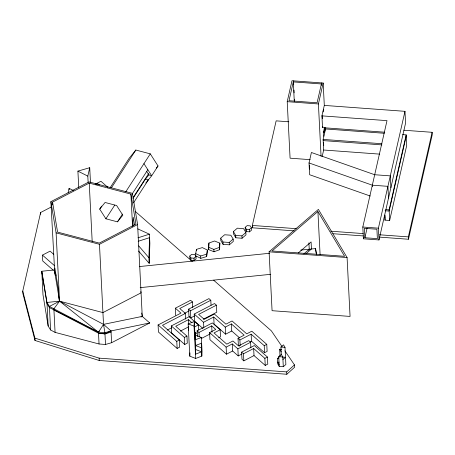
<?xml version="1.0" encoding="UTF-8"?>
<svg xmlns="http://www.w3.org/2000/svg" width="455" height="455" viewBox="0 0 455 455"><rect width="100%" height="100%" fill="white"/><g stroke="black" fill="none" stroke-linecap="round" stroke-linejoin="round"><path stroke-width="0.68" d="M138.547 251.018L149.183 263.36L148.893 257.712L149.581 237.658L138.166 241.292M149.183 263.36L149.866 243.311L149.405 234.177L137.797 228.882M188.484 330.222L188.586 328.237M201.355 337.479L195.218 339.817L195.468 335.187L201.355 337.479L202.06 351.488L201.815 356.117L195.684 358.46L189.798 356.174L189.974 352.864M195.684 358.46L194.046 326.15L194.291 321.52L188.16 323.863L189.798 356.174M195.076 336.967L195.32 332.338L195.536 336.592M195.713 349.542L195.468 354.172L201.599 351.834L195.713 349.542L194.291 321.52M201.394 347.802L201.639 343.178L195.508 345.516L201.394 347.802L201.815 356.117M208.583 247.264L208.93 243.055L214.561 240.996L219.845 243.146L219.617 249.71L213.987 251.769L208.703 249.619L208.583 247.264L213.867 249.414L219.498 247.355L219.845 243.146M208.703 249.619L208.93 243.055M195.673 253.566L196.492 249.374L202.327 247.6L207.332 250.017L207.452 252.371L206.627 256.563L200.797 258.338L195.792 255.92L195.673 253.566L200.678 255.983L206.507 254.208L207.332 250.017M284.91 350.816L294.47 364.904L294.59 367.259L286.815 374.255L99.235 360.491L35.007 340.471L22.869 293.464L22.75 291.109L40.626 212.513L51.301 206.98M68.102 192.897L69.132 188.37L73.465 190.56M88.133 182.455L87.815 176.119L89.726 167.707L77.907 171.114L78.755 187.807M294.118 230.856L252.468 227.801L252.349 225.447L276.139 120.854L288.845 121.786M252.468 227.801L252.787 226.419M310.185 159.66L290.08 158.186L287.213 101.664L291.974 80.745L323.169 83.037L324.301 105.406L321.924 115.866L322.521 127.645L384.765 132.212M321.611 82.924L317.089 102.796L289.01 100.731L293.532 80.859L293.708 84.391M321.059 156.236L318.415 103.956L323.169 83.037M370.251 196.031L309.622 174.726L309.025 162.953L311.408 152.493L374.698 174.731L390.299 175.875L390.89 187.653M323.141 111.964L323.75 109.274M322.521 127.645L322.817 126.336M322.168 156.554L323.653 150.013L323.118 139.418L325.496 128.958L384.23 133.269M324.301 105.406L404.978 111.327L405.57 123.1L378.998 239.944L363.403 238.801L362.806 227.028L387 120.643L321.924 115.866M363.403 238.801L363.71 237.43M364.899 237.737L364.421 228.319L376.905 229.235L377.383 238.653L364.899 237.737L367.083 228.137M378.998 239.944L378.401 228.171L404.978 111.327M402.629 134.617L406.167 134.879L406.707 145.475L389.645 220.482L384.97 220.14L385.203 219.094M389.645 220.482L389.11 209.886L406.167 134.879M406.23 136.056L389.173 211.063L385.101 210.762M379.521 237.123L408.465 239.25L408.345 236.89L432.131 132.303L403.898 130.232M408.465 239.25L432.25 134.657L432.131 132.303M110.042 187.869L129.123 158.334L135.829 150.042L150.281 153.853L158.027 165.961L151.691 175.767L145.822 183.018M111.407 187.852L135.829 150.042M99.702 209.107L105.071 202.475L116.634 205.524L122.827 215.209L117.458 221.841L105.896 218.792L99.702 209.107L101.624 206.132M105.896 218.792L114.745 205.097M125.705 191.902L150.281 153.853M132.234 193.836L147.818 169.715M117.458 221.841L122.458 214.1M133.23 197.43L148.614 173.617M132.985 198.431L145.532 179.014L148.887 174.874L151.691 175.767L143.951 163.663M133.514 202.856L148.336 179.913L145.532 179.014M54.759 273.222L50.892 201.667L89.026 181.909L132.382 193.347L137.603 224.542L99.469 244.301L103.524 324.375L98.456 332.218L99.053 343.991L105.509 344.469L111.6 342.712L149.735 322.953L142.256 316.39L141.687 313M99.304 331.081L98.456 332.218L98.513 333.185L104.974 333.868L111.06 332.116M156.349 168.031L158.027 165.961M308.28 250.216L309.229 249.226L308.911 242.868M22.75 291.109L34.887 338.116L99.116 358.136L286.695 371.9L294.47 364.904M189.735 256.046L191.703 254.345L194.825 254.578L195.974 256.501L196.094 258.855L194.12 260.556L190.998 260.328L189.854 258.4L189.735 256.046L190.878 257.968L190.998 260.328M190.878 257.968L194.001 258.201L195.974 256.501M220.686 238.164L224.628 234.769L230.873 235.224L233.165 239.08L233.284 241.434L229.343 244.824L223.104 244.369L220.806 240.519L220.686 238.164L222.984 242.014L223.104 244.369M233.398 231.578L237.345 228.182L243.584 228.637L245.876 232.494L245.996 234.848L242.054 238.238L235.815 237.783L233.517 233.933L233.398 231.578L235.696 235.428L235.815 237.783M245.154 227.329L247.128 225.635L250.244 225.862L251.393 227.79L251.513 230.145L249.539 231.84L246.422 231.612L245.273 229.684L245.154 227.329L246.303 229.257L246.422 231.612M222.984 242.014L229.223 242.469L233.165 239.08M235.696 235.428L241.935 235.883L245.876 232.494M246.303 229.257L249.42 229.485L251.393 227.79M269.087 251.825L318.386 209.397L347.085 257.547L350.066 316.424L272.073 310.697L269.087 251.825L347.085 257.547M317.909 211.49L272.027 250.978L344.623 256.301L317.909 211.49L320.092 254.59M298.218 253.014L311.089 241.935L311.447 248.999L306.084 253.617M303.866 253.839L309.229 249.226M283.294 366.713L282.805 356.959L281.304 354.451L280.928 347.051L283.505 344.839L285.001 347.353L285.871 364.495L283.294 366.713L279.228 366.411L277.726 363.898L277.459 358.529L279 357.203M279.228 366.411L278.733 356.663L281.304 354.451M282.93 359.507L285.507 357.289L282.794 357.09M52.558 202.111L89.231 183.109L130.915 194.109L135.937 224.105L99.264 243.101L57.58 232.107L52.558 202.111L52.7 204.926M95.277 184.195L100.93 181.266L107.88 187.363M53.337 270.281L42.753 260.994L42.457 255.107L50.084 251.154L53.787 254.408M141.01 317.033L142.256 316.39L137.603 224.542M175.71 315.247L175.357 308.183L190.611 300.277L192.476 301.915L192.766 307.569M192.476 301.915L179.765 308.501L185.378 313.427L185.663 319.08M185.378 313.427L162.492 325.285L179.321 340.05L179.679 347.114L177.137 348.433L158.442 332.025L158.084 324.961L180.965 313.103L175.357 308.183M194.518 315.941L190.816 317.857L188.95 316.214L188.592 309.15L208.93 298.611L210.801 300.254L211.052 305.197M184.36 313.376L189.206 310.862M190.816 317.857L190.457 310.793L210.801 300.254M192.01 322.8L188.444 319.666L175.715 326.263L186.931 336.108L187.289 343.172L184.747 344.492L171.66 333.003L171.302 325.939L189.115 316.708L198.465 324.915L198.716 329.858M202.867 328.43L194.558 321.139L194.2 314.075L214.538 303.536L216.409 305.18L216.768 312.244L203.266 319.239M167.184 330.102L171.512 327.862M216.409 305.18L198.613 314.399L204.221 319.319L214.39 314.052L225.913 324.165L232.061 320.974L246.718 333.839L251.803 331.206L266.761 344.333L267.119 351.397L264.577 352.716L251.49 341.227L251.132 334.163L239.893 339.982L240.183 345.635M180.316 331.126L188.802 326.73M194.507 326.963L198.465 324.915M203.834 327.93L203.55 322.276L213.719 317.01L225.236 327.122L225.595 334.186L231.749 331.001L231.39 323.932L225.236 327.122M177.137 348.433L176.779 341.369L179.321 340.05M184.747 344.492L184.389 337.422L186.931 336.108M197.407 336.484L197.117 330.83L212.371 322.925L220.152 329.756L220.51 336.819L218.667 337.775M194.865 334.027L197.129 332.855M199.205 336.711L198.989 332.468L211.7 325.882L215.744 329.431L209.59 332.616L209.948 339.686L226.476 354.189L232.624 350.998L232.266 343.935L226.118 347.125L226.476 354.189M201.161 338.594L210.244 333.89M220.152 329.756L214.004 332.941L226.789 344.162L232.937 340.977L238.551 345.902L248.72 340.63L250.591 342.274L250.876 347.927M239.319 346.227L238.38 345.408L238.028 338.344L244.176 335.159L231.39 323.932M250.239 341.876L251.49 341.227M241.867 354.041L238.232 355.924L237.874 348.86L250.591 342.274M243.846 360.849L241.975 359.205L241.616 352.142L254.328 345.555L267.415 357.038L267.773 364.108L265.231 365.422L254.015 355.577L253.657 348.513L243.488 353.78L243.846 360.849L254.015 355.577M264.577 352.716L264.219 345.652L266.761 344.333M265.231 365.422L264.873 358.358L267.415 357.038M96.517 184.298L97.762 183.678L99.349 185.071M149.735 322.953L111.003 330.939L104.974 333.868L98.513 333.378M137.99 237.811L149.405 234.177M111.6 342.712L111.003 330.939L104.912 332.69L98.456 332.218L49.458 307.608L47.024 303.627L41.866 272.42M99.053 343.991L55.072 332.377L50.59 329.977L48.156 325.996L46.962 302.45L49.402 306.431L98.456 332.218L59.571 301.159L54.35 269.963L41.803 271.243L46.962 302.45L59.571 301.159L103.524 324.375L142.256 316.39M56.266 275.059L55.22 275.161L54.862 268.097L58.342 288.897L58.701 295.96M139.543 266.55L269.639 253.27M300.749 250.091L315.537 248.584L316.578 254.823M140.191 287.64L270.759 274.308M287.213 101.664L318.415 103.956M323.221 131.984L324.785 132.098L324.546 127.389L323.59 131.569L323.829 136.278M323.118 139.418L381.825 143.723M323.175 140.595L381.887 144.9M323.653 150.013L379.533 154.114M309.025 162.953L372.321 185.191L387.916 186.334L388.513 198.113M385.721 209.636L389.11 209.886M362.806 227.028L378.401 228.171M252.349 225.447L296.114 228.66M330.7 231.197L363.17 233.58M379.402 234.769L408.345 236.89M332.935 233.705L363.289 235.935M280.928 347.051L285.001 347.353M280.03 356.316L279.671 349.23L281.708 349.377M278.733 356.663L282.805 356.959M277.459 358.529L278.813 358.631M278.995 362.231L277.641 362.135L279.137 364.648M50.892 201.667L56.107 232.863L99.469 244.301M188.16 323.863L194.046 326.15M77.907 171.114L87.815 176.119M53.94 310.003L98.513 333.185M135.129 211.279L192.294 261.454M213.668 280.212L271.368 330.859L282.123 346.704M251.132 334.163L264.219 345.652M253.657 348.513L264.873 358.358M231.749 331.001L239.739 338.014M238.028 338.344L239.893 339.982M225.595 334.186L214.077 324.074L213.719 317.01M232.266 343.935L237.874 348.86M241.616 352.142L243.488 353.78M188.592 309.15L190.457 310.793M194.2 314.075L203.55 322.276M232.624 350.998L238.232 355.924M209.59 332.616L226.118 347.125M197.117 330.83L198.989 332.468M171.302 325.939L184.389 337.422M158.084 324.961L176.779 341.369M42.457 255.107L54.623 265.788M103.729 325.729L103.524 324.375L111.003 330.939M138.724 245.905L148.893 257.712M146.772 171.569L148.887 174.874M279.671 349.23L281.167 351.738M134.509 224.884L133.23 217.257L132.877 222.256L133.196 225.754M140.845 291.541L141.061 292.838L102.927 312.596L59.571 301.159L49.402 306.431L50.59 329.977M103.524 324.375L104.912 332.69L105.509 344.469M58.467 295.403L59.281 300.26M48.156 325.996L42.997 294.795L41.803 271.243M315.537 248.584L316.316 253.953M384.998 215.056L385.169 218.423M384.731 215.431L384.97 220.14M372.321 185.191L372.389 186.578M325.427 127.571L325.558 130.136M321.446 85.381L321.372 83.965L293.293 81.906L294.26 100.982M322.22 115.997L322.356 118.692M323.55 142.239L323.721 145.606M309.428 165.102L309.633 169.135M293.998 90.044L294.14 92.871M294.459 99.23L294.567 101.351M286.695 371.9L286.815 374.255M249.42 229.485L249.539 231.84M241.935 235.883L242.054 238.238M229.223 242.469L229.343 244.824M219.498 247.355L219.617 249.71M213.867 249.414L213.987 251.769M211.7 325.882L212.024 332.241M206.507 254.208L206.627 256.563M200.678 255.983L200.797 258.338M196.492 249.374L196.554 250.551M194.001 258.201L194.12 260.556M188.444 319.666L188.66 323.903M132.382 193.347L132.456 194.757M130.915 194.109L132.559 226.493M89.726 167.707L90.477 182.552M99.116 358.136L99.235 360.491M89.231 183.109L92.189 241.548M69.132 188.37L69.2 189.775M56.107 232.863L59.571 301.159L53.883 308.826L55.072 332.377M40.626 212.513L40.711 214.282M34.887 338.116L35.007 340.471"/></g></svg>
